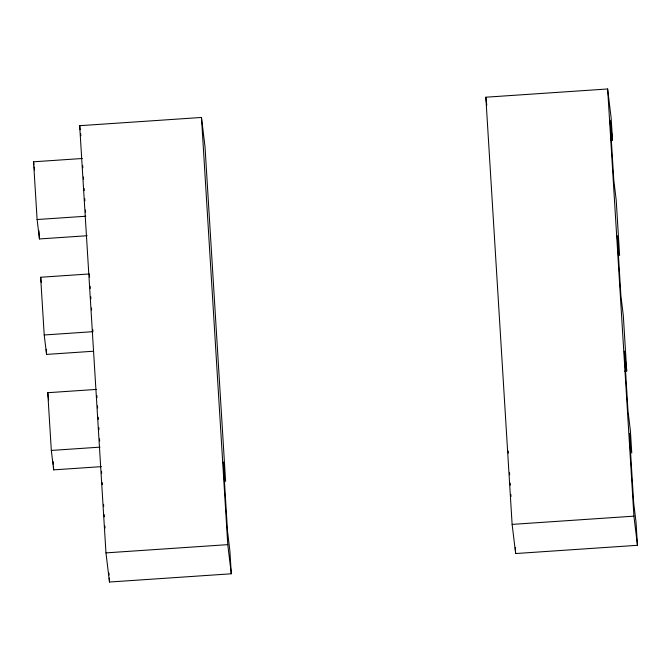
<?xml version="1.0" encoding="UTF-8"?>
<svg xmlns="http://www.w3.org/2000/svg" width="671" height="671" viewBox="0 0 671 671"><rect width="100%" height="100%" fill="white"/><g stroke="black" fill="none" stroke-linecap="round" stroke-linejoin="round"><path stroke-width="1.01" d="M624.642 371.113L626.722 370.971L624.324 351.151L628.014 411.189L630.413 431.008L631.763 452.942L629.415 433.508L633.676 502.789L636.033 522.214L637.45 545.305L515.647 553.541L512.124 524.395L485.829 97.211L607.632 88.975L611.155 118.121L612.506 140.054L610.434 140.197M79.673 125.695L201.476 117.459L204.999 146.605L225.607 481.426L223.258 461.992L227.519 531.264L229.876 550.698L231.294 573.789L109.49 582.025L105.968 552.879L79.673 125.695L80.159 129.713M87.138 235.731L39.455 238.951L37.106 219.526L33.55 161.795L82.273 158.499M37.106 219.526L85.821 216.23M93.21 351.252L46.559 354.405L44.211 334.98L40.654 277.249L89.377 273.953M44.211 334.98L92.933 331.684L92.799 329.62M101.355 466.639L53.663 469.868L51.315 450.434L47.758 392.703L96.481 389.415M51.315 450.434L100.038 447.138M512.124 524.395L633.919 516.158L637.45 545.305M105.968 552.879L227.771 544.642L231.294 573.789M612.506 140.054L610.107 120.235L613.806 180.273L616.204 200.092L619.61 255.517L617.211 235.697L620.91 295.726L623.309 315.555L626.722 370.971M485.829 97.211L486.802 105.255M80.646 133.73L80.889 135.743M33.55 161.795L33.919 164.865M34.171 166.911L34.54 169.973M40.654 277.249L41.275 282.365M47.758 392.703L48.631 399.866M607.632 88.975L633.919 516.158M515.278 547.519L515.647 553.541M508.182 451.055L508.316 453.118M509.524 472.77L509.65 474.833M510.161 483.103L510.287 485.175M510.857 494.477L510.983 496.548M201.476 117.459L227.771 544.642M108.937 572.992L109.063 574.997M109.247 578.008L109.49 582.025M82.718 165.712L82.843 167.775M83.414 177.052L83.539 179.115M84.11 188.392L84.236 190.455M84.747 198.7L84.873 200.763M85.443 210.04L85.569 212.103M89.444 274.984L89.57 277.048M90.14 286.324L90.266 288.387M90.77 296.632L90.895 298.696M91.474 307.972L91.6 310.036M96.867 395.596L96.993 397.66M97.496 405.905L97.622 407.968M98.192 417.245L98.327 419.308M98.83 427.553L98.956 429.616M99.526 438.893L99.652 440.956M101.522 471.26L101.648 473.332M102.218 482.634L102.344 484.705M103.56 504.349L103.686 506.42M104.19 514.691L104.324 516.754M104.894 526.064L105.02 528.127M38.943 230.707L39.455 238.951M46.24 349.255L46.559 354.405M53.16 461.614L53.353 464.709M53.479 466.773L53.663 469.868"/></g></svg>
